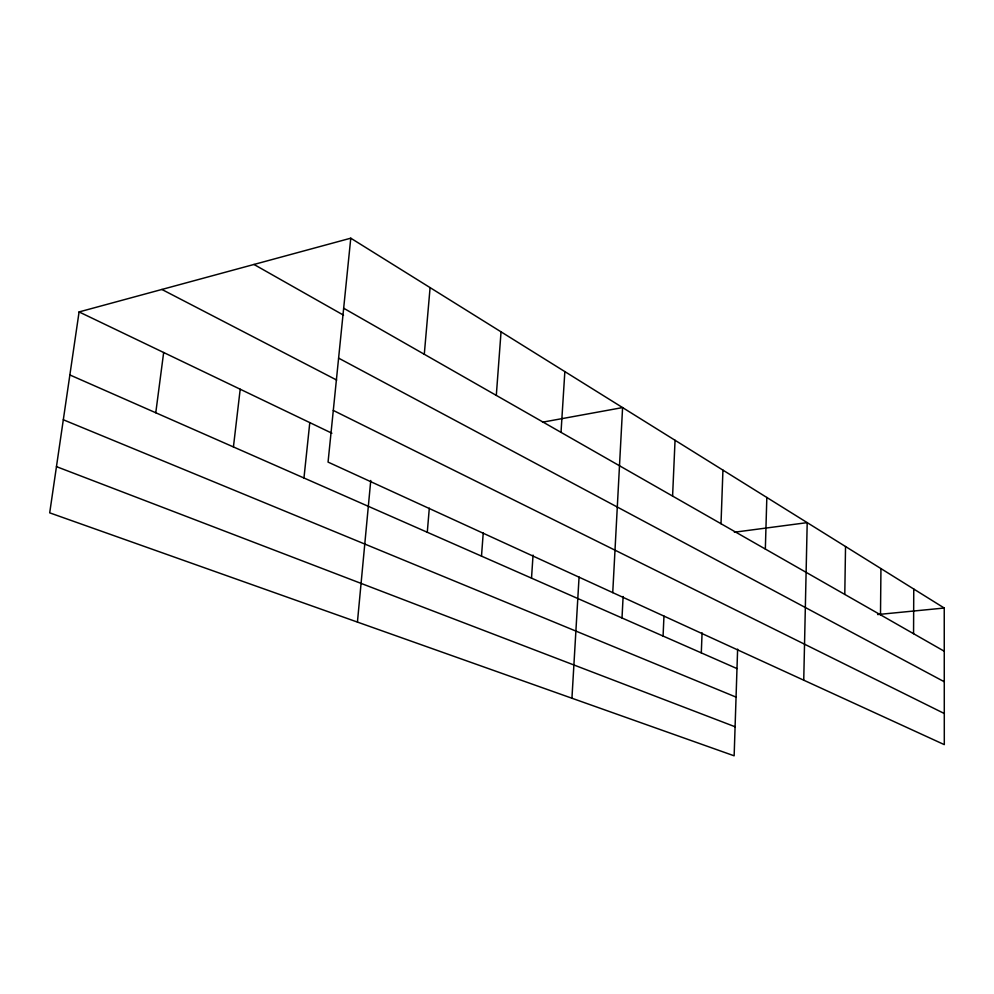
<?xml version="1.0" encoding="UTF-8"?>
<svg xmlns="http://www.w3.org/2000/svg" width="994" height="994" viewBox="0 0 994 994"><rect width="100%" height="100%" fill="white"/><g stroke="black" fill="none" stroke-linecap="round" stroke-linejoin="round"><path stroke-width="1.49" d="M913.561 633.7L913.759 589.032M880.498 614.814L880.945 568.593M844.788 594.424L845.534 546.526M803.736 680.194L807.203 522.633L734.355 532.225M765.343 549.061L766.834 497.472M737.623 649.132L734.144 755.813L49.7 512.842L79.085 311.93L350.77 238.187L944.238 608.03L944.3 744.63L328.057 462.098L350.77 238.187M721.01 523.726L722.936 470.125M701.304 652.884L702.075 632.818M663.073 636.048L663.967 616.069M672.59 496.081L675.05 440.28M622.008 617.982L623.114 596.499M612.739 592.623L622.592 407.577L542.538 422.189M571.935 698.235L579.067 577.029M561.014 432.365L564.853 371.607M531.517 578.148L533.045 555.087M496.304 395.401L501.038 331.822M481.494 556.131L483.233 532.983M427.283 532.275L429.309 508.158M424.289 354.274L430.091 287.614M357.43 622.082L370.762 480.462M303.965 477.99L309.793 422.599M233.428 446.94L240.2 389.213M155.772 412.758L163.662 352.497M877.615 614.553L944.238 608.03M56.459 466.633L735.088 726.763M63.318 419.766L736.057 697.105M69.866 374.949L736.989 668.589M79.085 311.93L331.897 433.21M333.288 410.435L944.288 713.506M161.873 289.453L336.668 380.056M338.594 358.126L944.275 681.747M253.967 264.454L343.526 315.173M343.663 308.227L944.263 651.232"/></g></svg>
